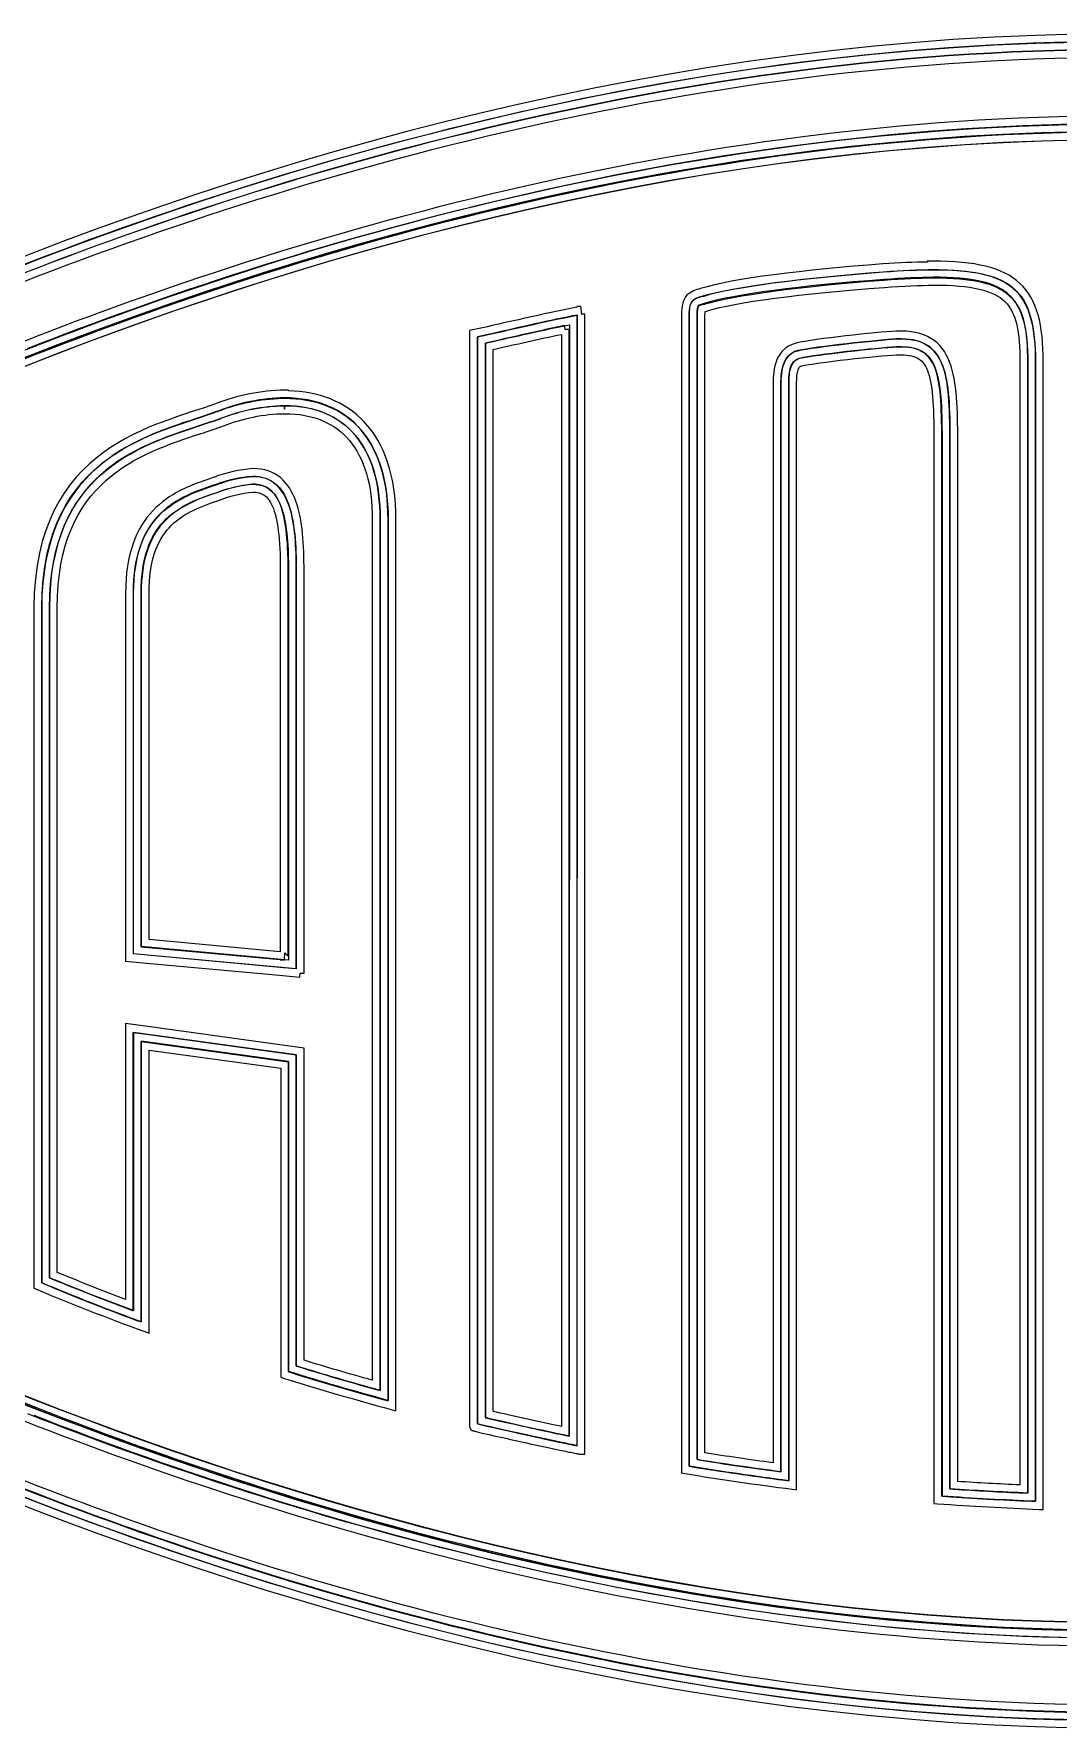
# Model space of a CAD drawing. Extents: x 0 to 134, y 0 to 57.
# Drawn here: x 30.4 to 65, y -0.1 to 57.1 of the extents above; entities that cross this region are included whole.
import ezdxf

# ---------------------------------------------------------------- set-up
doc = ezdxf.new("R2010")
doc.units = 0
doc.layers.get('0').update_dxf_attribs({"linetype": 'CONTINUOUS'})

msp = doc.modelspace()

# ---------------------------------------------------------------- linework, layer by layer
at = {"color": 7}
for points in [[(60.534291, 49.419061), (60.546171, 49.391673)], [(60.73534, 49.419061), (60.534291, 49.419061)], [(60.743063, 49.135874), (60.931682, 49.135874)], [(60.743063, 48.879042), (60.743063, 48.87129)], [(52.885655, 48.49767), (52.885126, 48.497141), (52.884597, 48.497141)], [(52.997283, 48.233604), (52.946639, 48.233604), (52.9296, 48.228952)], [(60.743028, 48.606718), (60.743063, 48.614459)], [(48.553108, 9.434938), (48.712273, 9.402381), (48.712273, 9.564645), (48.723124, 47.601084)], [(48.723124, 47.601084), (48.564993, 47.569562)], [(48.709688, 47.895123), (48.709688, 47.868768)], [(48.870431, 47.632604), (48.844581, 47.89512), (48.709688, 47.895123)], [(48.709688, 47.597467), (48.709688, 9.410134)], [(48.841996, 9.120251), (48.974288, 9.120251), (48.974288, 47.63054), (48.861117, 47.63054)], [(52.236574, 47.577301), (52.236574, 8.489775), (52.347162, 8.471175)], [(52.501157, 8.716106), (52.501157, 47.577313)], [(52.501202, 47.572145), (52.501202, 8.711467), (52.612306, 8.69337)], [(52.76569, 8.938329), (52.76569, 47.572145)], [(52.76578, 47.569044), (52.76578, 8.938845), (52.8774, 8.920747)], [(53.044307, 48.000025), (53.043778, 48.000025), (53.000886, 47.98659), (52.804515, 47.922511), (52.78954, 47.84603)], [(52.983765, 47.96902), (53.024072, 47.96902), (53.043201, 47.975222)], [(53.030313, 9.16622), (53.030313, 47.573696), (53.030313, 47.575257)], [(53.042722, 47.722018), (53.081481, 47.734419), (53.122303, 47.747339)], [(45.191556, 47.098273), (45.087688, 47.075018), (45.087688, 10.046271)], [(48.183107, 46.948928), (48.183107, 10.055056)], [(48.287493, 9.761003), (48.44769, 9.72638), (48.44769, 47.114292), (48.315398, 47.114292), (48.289043, 47.244)], [(48.458541, 47.275523), (48.447693, 9.729494)], [(59.671294, 47.058998), (59.474407, 47.058998), (59.470279, 47.058469)], [(45.65096, 46.928257), (45.352272, 46.860044), (45.352272, 10.14549), (45.454073, 10.121201)], [(45.352272, 10.147038), (45.352272, 46.862628)], [(45.719175, 46.671942), (45.616855, 46.648172), (45.616855, 10.353746), (45.71969, 10.32996)], [(45.616857, 10.355813), (45.616857, 46.649204), (45.709874, 46.670392)], [(45.881438, 10.565101), (45.881438, 46.436814)], [(56.109762, 46.65591), (56.108703, 46.65591), (56.107645, 46.655381)], [(56.174341, 46.399595), (56.172754, 46.399066), (56.171166, 46.399066)], [(59.671294, 46.794415), (59.487324, 46.794415), (59.483699, 46.793886)], [(59.4863, 46.794412), (59.671302, 46.794412)], [(59.663542, 46.524147), (59.495592, 46.524147), (59.491465, 46.524147)], [(59.499754, 46.529835), (59.67132, 46.529835)], [(56.227065, 46.137091), (56.226535, 46.136562), (56.225477, 46.136562)], [(59.499706, 46.259576), (59.501823, 46.259576), (59.663571, 46.259576)], [(63.666915, 46.008416), (63.666915, 8.082566)], [(63.793013, 7.810749), (63.931506, 7.804557), (63.931506, 46.008416)], [(63.931498, 45.984645), (63.931498, 7.807648)], [(64.058133, 7.535315), (64.196108, 7.530155), (64.196108, 7.667604), (64.196108, 45.984645)], [(64.187813, 46.018752), (64.187813, 7.529629)], [(64.314967, 7.257809), (64.452426, 7.252121), (64.452426, 46.018752)], [(55.332498, 45.239963), (55.332498, 8.828773)], [(55.447269, 8.544544), (55.597131, 8.524383), (55.597131, 45.241522), (55.597131, 45.242052)], [(55.597041, 45.239963), (55.597041, 8.526984)], [(55.712376, 8.24275), (55.86172, 8.22362), (55.86172, 45.241517), (55.86172, 45.242046)], [(38.745956, 44.788853), (38.84104, 44.788853)], [(38.837939, 44.804356), (38.83688, 44.804356), (38.835872, 44.804356)], [(38.973331, 45.066355), (38.838457, 45.063762)], [(38.973331, 45.042584), (38.973331, 45.066355)], [(55.861675, 45.193467), (55.861675, 8.22518)], [(55.97743, 7.940974), (56.126258, 7.922374), (56.126258, 45.193479)], [(36.598283, 44.355287), (36.599342, 44.355817), (36.6004, 44.355817)], [(36.683548, 44.10724), (36.686643, 44.108802)], [(36.689271, 44.111904), (36.6898, 44.112433), (36.690858, 44.112433)], [(38.835388, 44.534605), (38.835388, 44.416782), (38.833287, 44.534605)], [(38.835528, 44.270059), (38.835404, 44.270021)], [(35.914081, 43.845252), (35.915669, 43.845252)], [(35.918738, 43.845241), (35.919267, 43.84577), (35.920325, 43.84577)], [(35.997877, 43.594094), (35.998936, 43.594094), (35.999465, 43.594623)], [(36.77771, 43.86024), (36.779298, 43.860769), (36.780356, 43.861298)], [(60.76428, 43.174493), (60.76428, 7.457281), (60.886753, 7.448497)], [(61.028834, 7.705328), (61.028834, 43.174481)], [(61.03661, 43.180169), (61.03661, 7.703262), (61.159602, 7.694478)], [(61.301167, 7.951825), (61.301167, 43.180165)], [(61.301175, 43.180162), (61.301175, 7.948208), (61.425198, 7.940455)], [(61.56575, 8.197805), (61.56575, 43.180165)], [(37.772372, 42.415354), (37.768244, 42.414825)], [(37.777023, 42.415354), (37.772372, 42.415354)], [(36.451013, 42.117685), (36.457205, 42.120278), (36.338349, 42.080487)], [(36.522843, 41.87739), (36.409672, 41.839666)], [(36.421034, 41.829343), (36.421563, 41.829343), (36.544552, 41.870168), (36.547647, 41.871729)], [(37.763069, 41.886188), (37.756349, 41.885658)], [(37.762037, 42.150771), (37.75791, 42.150242)], [(37.766686, 42.150771), (37.762037, 42.150771)], [(37.769271, 41.886188), (37.763069, 41.886188)], [(36.492333, 41.588531), (36.492863, 41.588531), (36.615336, 41.629356), (36.618431, 41.630388)], [(36.577611, 41.326532), (36.581739, 41.328093), (36.585866, 41.329654)], [(41.801656, 40.698146), (41.801656, 11.619817)], [(41.89825, 11.31597), (42.066197, 11.269461), (42.066197, 40.698146)], [(42.06875, 40.703314), (42.066104, 11.27307)], [(42.163836, 10.969212), (42.330748, 10.923736), (42.330748, 11.096853), (42.333333, 40.703314)], [(42.335918, 40.687811), (42.335918, 10.934589)], [(42.433068, 10.630206), (42.600502, 10.584213), (42.600502, 40.687811)], [(33.469789, 38.203205), (33.469789, 25.779677), (34.068718, 25.72335), (38.781093, 25.289267), (39.357803, 25.236559), (39.370212, 25.368332), (39.49682, 25.368332), (39.49682, 38.959751)], [(33.731798, 38.213531), (33.731798, 26.030812), (39.234822, 25.522315), (39.234822, 38.959751)], [(39.232231, 38.959751), (39.232231, 25.514059), (38.805384, 25.552818), (34.09301, 25.986899), (33.734375, 26.02049), (33.734375, 38.203208)], [(38.970217, 38.959751), (38.970217, 25.812234), (33.99636, 26.272154), (33.99636, 38.213544)], [(33.998956, 38.203196), (33.998956, 26.260772), (38.69531, 25.82824), (38.69531, 25.815328), (38.841037, 25.815328), (38.851885, 26.055622), (38.959888, 25.94762), (38.959888, 38.959751)], [(38.69532, 38.959751), (38.69532, 26.09387), (34.263542, 26.502114), (34.263542, 38.203208)], [(30.376958, 37.713823), (30.376958, 14.728662), (30.45809, 14.694557)], [(30.638956, 37.713832), (30.638956, 14.905921), (30.719572, 14.871816)], [(30.641541, 14.90644), (30.641541, 37.713832)], [(30.900471, 37.713843), (30.900471, 15.080083), (30.982637, 15.045976)], [(30.90354, 15.083689), (30.90354, 37.713832)], [(31.165096, 15.258873), (31.165096, 37.713832)], [(39.499471, 12.293679), (39.499471, 22.837738), (38.930514, 22.916803), (34.218139, 23.567924), (33.467281, 23.670244), (33.467281, 14.35195)], [(33.553022, 14.034151), (33.731822, 13.966455), (33.731822, 23.366915), (34.181926, 23.305937), (38.894298, 22.654813), (39.234846, 22.607273), (39.234846, 12.097319), (39.328381, 12.068379)], [(39.234753, 12.100409), (39.234753, 22.607778), (33.734375, 23.366389), (33.734375, 13.970579)], [(33.82119, 13.65277), (33.998958, 13.58714), (33.998958, 23.063047), (38.97023, 22.376784), (38.97023, 11.904038), (39.063247, 11.875101)], [(38.975916, 11.915407), (38.975916, 22.388153), (34.001543, 23.072349), (34.001543, 13.589722)], [(34.088358, 13.271388), (34.266127, 13.206276), (34.266127, 22.768998), (38.711333, 22.157149), (38.711333, 11.719545), (38.803834, 11.690089)]]:
    msp.add_lwpolyline(points, dxfattribs=at)
for points in [[(60.742989, 48.855272)], [(60.743031, 49.135874)], [(60.743071, 48.879042)], [(60.743089, 49.119855)], [(48.709688, 47.597467)], [(48.183107, 46.948928)], [(48.458543, 47.275523)], [(38.746007, 44.788865)], [(38.838013, 44.539797)], [(37.7703, 41.885669)], [(37.781164, 42.150265)], [(37.774425, 41.620076)]]:
    msp.add_lwpolyline(points, close=True, dxfattribs=at)
for points in [[(67.008314, 57.099212), (36.837406, 57.095072), (10.511503, 39.989146), (10.511503, 39.989146)], [(10.655174, 39.766962), (10.655174, 39.766962), (36.940453, 56.833004), (67.013492, 56.835171)], [(67.005729, 56.835146), (51.472153, 56.835146), (36.98525, 52.196408), (27.56421, 48.31887)], [(67.005721, 56.570563), (51.511809, 56.570563), (37.054121, 51.939612), (27.651535, 48.062038)], [(27.664979, 48.073911), (37.066397, 51.943386), (51.524847, 56.570563), (67.005729, 56.570563)], [(27.75231, 47.817608), (37.135141, 51.687035), (51.564559, 56.305979), (67.005729, 56.305979)], [(67.005721, 54.321604), (52.449754, 54.321604), (38.884048, 50.188759), (30.066374, 46.721551)], [(30.163544, 46.475093), (38.961817, 49.934638), (52.499863, 54.057021), (67.005729, 54.057021)], [(67.005729, 54.057021), (53.12432, 54.057021), (40.032292, 50.303162), (30.378508, 46.531899)], [(67.005721, 53.797605), (38.986346, 53.797605), (14.519519, 38.672947), (14.519519, 38.672947)], [(67.005729, 53.792438), (38.97843, 53.792438), (14.519527, 38.667779), (14.519527, 38.667779)], [(14.658483, 38.442459), (14.658537, 38.44247), (39.073653, 53.527854), (67.005729, 53.527854)], [(14.658547, 38.447662), (14.658547, 38.447662), (39.081615, 53.533047), (67.00574, 53.533047)], [(30.475142, 46.285919), (40.10882, 50.049327), (53.172035, 53.792438), (67.005729, 53.792438)], [(59.03205, 49.326044), (56.382335, 49.127315), (53.96906, 48.833335), (52.885655, 48.49767)], [(60.546171, 49.391673), (60.087674, 49.386307), (59.602793, 49.368321), (59.03205, 49.326044)], [(63.664359, 48.671303), (63.077077, 49.218134), (62.143807, 49.419061), (60.73534, 49.419061)], [(52.963659, 48.244972), (53.981046, 48.560183), (56.409709, 48.86383), (59.051661, 49.061977)], [(59.053243, 49.048024), (56.222032, 48.834894), (53.988004, 48.537941), (52.997283, 48.233604)], [(53.043201, 47.975222), (53.957622, 48.261299), (56.229755, 48.570473), (59.072288, 48.784475)], [(59.071846, 48.79946), (56.244419, 48.595419), (54.005747, 48.298592), (53.044307, 48.000025)], [(59.051661, 49.061977), (59.692572, 49.109452), (60.247633, 49.135874), (60.743031, 49.135874)], [(60.743063, 49.119855), (60.265024, 49.119855), (59.711561, 49.095807), (59.053243, 49.048024)], [(60.743063, 48.87129), (60.272885, 48.87129), (59.724883, 48.847242), (59.071846, 48.79946)], [(59.072288, 48.784475), (59.726303, 48.831944), (60.273819, 48.855272), (60.742989, 48.855272)], [(60.743063, 48.855271), (62.036545, 48.855271), (62.830818, 48.689851), (63.292778, 48.271844)], [(63.343946, 48.242906), (62.864227, 48.712101), (62.061627, 48.879042), (60.743071, 48.879042)], [(63.47057, 48.468215), (62.924468, 48.962359), (62.058397, 49.119855), (60.743089, 49.119855)], [(60.931682, 49.135874), (62.178417, 49.113491), (63.006327, 48.922748), (63.484498, 48.477516)], [(64.452426, 46.018752), (64.452426, 47.261982), (64.251644, 48.124472), (63.664359, 48.671303)], [(52.423642, 48.267698), (52.294261, 48.128601), (52.236574, 47.916354), (52.236574, 47.577301)], [(52.884597, 48.497141), (52.719941, 48.445282), (52.553023, 48.406795), (52.423642, 48.267698)], [(52.501157, 47.577313), (52.501157, 47.886489), (52.553002, 48.018097), (52.617428, 48.087359)], [(52.745632, 48.170558), (52.688427, 48.146034), (52.629959, 48.107995), (52.589052, 48.050669)], [(52.617428, 48.087359), (52.681775, 48.156537), (52.792654, 48.191114), (52.963659, 48.244972)], [(52.9296, 48.228952), (52.861464, 48.210431), (52.802835, 48.195082), (52.745632, 48.170558)], [(53.122303, 47.747339), (54.018241, 48.025564), (56.272152, 48.331987), (59.090933, 48.535404)], [(59.090933, 48.535404), (59.739646, 48.582871), (60.28187, 48.606718), (60.743028, 48.606718)], [(60.743063, 48.614459), (62.03859, 48.614459), (62.764207, 48.43984), (63.158936, 48.05377)], [(63.292778, 48.271844), (63.754738, 47.853837), (63.931498, 47.150051), (63.931498, 45.984645)], [(63.931506, 46.008416), (63.931506, 47.045801), (63.823665, 47.77371), (63.343946, 48.242906)], [(64.196108, 45.984645), (64.196108, 47.176677), (64.016673, 47.97407), (63.47057, 48.468215)], [(63.484498, 48.477516), (63.991927, 48.00504), (64.187813, 47.233501), (64.187813, 46.018752)], [(48.709688, 47.868768), (47.55134, 47.638636), (46.354902, 47.354516), (45.191556, 47.098273)], [(45.352272, 46.862628), (46.468898, 47.109805), (47.608003, 47.377241), (48.709688, 47.597467)], [(48.564993, 47.569562), (47.596668, 47.375896), (46.608643, 47.147836), (45.65096, 46.928257)], [(48.861117, 47.63054), (48.86416, 47.631148), (48.867388, 47.632022), (48.870431, 47.632604)], [(52.589052, 48.050669), (52.507235, 47.936015), (52.501202, 47.797593), (52.501202, 47.572145)], [(52.78954, 47.84603), (52.77168, 47.754745), (52.763584, 47.662036), (52.76578, 47.569044)], [(52.76569, 47.572145), (52.76569, 47.785905), (52.789026, 47.875066), (52.804446, 47.896673)], [(52.804446, 47.896673), (52.812146, 47.907476), (52.819554, 47.914665), (52.849923, 47.927679)], [(52.849923, 47.927679), (52.87722, 47.939382), (52.925678, 47.953061), (52.983765, 47.96902)], [(53.030313, 47.575257), (53.029255, 47.624495), (53.036769, 47.67319), (53.042722, 47.722018)], [(63.158936, 48.05377), (63.553665, 47.667699), (63.666915, 47.026845), (63.666915, 46.008416)], [(45.709874, 46.670392), (46.615675, 46.878076), (47.545606, 47.089929), (48.458543, 47.275523)], [(48.289043, 47.244), (47.437572, 47.068932), (46.56586, 46.867738), (45.719175, 46.671942)], [(45.881438, 46.436814), (46.643271, 46.612941), (47.420051, 46.789654), (48.183107, 46.948928)], [(59.470279, 47.058469), (58.83433, 47.020583), (56.731411, 46.799367), (56.109762, 46.65591)], [(60.769934, 46.740671), (60.495648, 46.948468), (60.132516, 47.058998), (59.671294, 47.058998)], [(30.378508, 46.531899), (25.551615, 44.646267), (21.584135, 42.756191), (18.807637, 41.327565)], [(56.107645, 46.655381), (55.722295, 46.560548), (55.514499, 46.274316), (55.421382, 45.988754)], [(56.171166, 46.399066), (55.882741, 46.328561), (55.726333, 46.098013), (55.65957, 45.869382)], [(55.67258, 45.90661), (55.748063, 46.138095), (55.878809, 46.326048), (56.170224, 46.398053)], [(56.170224, 46.398053), (56.718856, 46.524498), (58.878893, 46.758226), (59.4863, 46.794412)], [(59.483699, 46.793886), (58.855488, 46.755977), (56.780279, 46.534248), (56.174341, 46.399595)], [(57.816631, 46.365501), (57.152807, 46.290564), (56.513743, 46.207327), (56.227065, 46.137091)], [(56.234319, 46.141745), (56.773495, 46.261179), (58.900777, 46.49369), (59.499754, 46.529835)], [(59.491465, 46.524147), (59.157367, 46.503941), (58.480455, 46.440438), (57.816631, 46.365501)], [(60.39993, 46.340179), (60.203427, 46.471666), (59.957727, 46.524147), (59.663542, 46.524147)], [(60.584932, 46.547402), (60.350157, 46.714543), (60.046896, 46.794415), (59.671294, 46.794415)], [(59.671302, 46.794412), (60.09114, 46.794412), (60.38895, 46.697492), (60.610261, 46.529828)], [(59.67132, 46.529835), (60.010093, 46.529835), (60.25152, 46.460032), (60.431479, 46.331915)], [(61.081544, 45.821348), (60.977732, 46.131201), (60.819707, 46.38026), (60.584932, 46.547402)], [(60.610261, 46.529828), (60.831574, 46.362165), (60.983217, 46.117411), (61.087751, 45.797056)], [(61.338891, 45.879225), (61.22316, 46.233889), (61.04422, 46.532875), (60.769934, 46.740671)], [(18.929077, 41.092438), (21.698825, 42.51759), (25.658303, 44.404215), (30.475142, 46.285919)], [(55.421382, 45.988754), (55.328264, 45.703194), (55.33117, 45.408783), (55.332498, 45.239963)], [(55.65957, 45.869382), (55.592808, 45.640751), (55.595713, 45.400711), (55.597041, 45.239963)], [(55.597131, 45.242052), (55.595808, 45.409253), (55.597025, 45.674911), (55.67258, 45.90661)], [(55.86172, 45.242046), (55.860397, 45.401445), (55.861757, 45.618142), (55.913396, 45.794984)], [(55.988283, 45.963962), (55.936282, 45.885285), (55.908739, 45.796712), (55.891131, 45.706614)], [(55.913396, 45.794984), (55.96496, 45.971571), (56.046545, 46.095145), (56.23379, 46.141216)], [(56.225477, 46.136562), (56.122327, 46.110288), (56.040282, 46.04264), (55.988283, 45.963962)], [(56.150547, 45.655983), (56.164041, 45.724965), (56.185035, 45.782079), (56.208941, 45.818247)], [(56.208941, 45.818247), (56.232674, 45.854161), (56.253996, 45.870266), (56.290588, 45.879742)], [(56.23379, 46.141216), (56.234055, 46.141283), (56.234036, 46.141666), (56.234319, 46.141745)], [(56.290588, 45.879742), (56.290848, 45.879809), (56.290845, 45.880192), (56.291118, 45.880271)], [(56.291118, 45.880271), (56.534196, 45.93968), (57.186319, 46.028004), (57.846061, 46.10248)], [(57.846061, 46.10248), (58.503402, 46.176686), (59.175838, 46.23978), (59.499706, 46.259576)], [(59.663571, 46.259576), (59.926334, 46.259576), (60.113579, 46.213129), (60.252681, 46.12005)], [(60.252681, 46.12005), (60.391786, 46.026972), (60.494145, 45.882424), (60.57256, 45.649794)], [(60.82316, 45.734531), (60.732572, 46.003287), (60.596433, 46.208693), (60.39993, 46.340179)], [(60.431479, 46.331915), (60.611441, 46.203798), (60.738441, 46.011664), (60.830423, 45.737119)], [(61.301167, 43.180165), (61.301167, 44.325814), (61.289155, 45.201641), (61.081544, 45.821348)], [(61.087751, 45.797056), (61.296823, 45.156347), (61.301175, 44.226589), (61.301175, 43.180162)], [(61.56575, 43.180165), (61.56575, 44.226592), (61.570354, 45.169898), (61.338891, 45.879225)], [(55.891131, 45.706614), (55.855915, 45.526416), (55.861675, 45.333892), (55.861675, 45.193467)], [(56.126258, 45.193479), (56.126258, 45.338804), (56.123586, 45.518019), (56.150547, 45.655983)], [(60.57256, 45.649794), (60.729384, 45.184535), (60.76428, 44.384119), (60.76428, 43.174493)], [(61.028834, 43.174481), (61.028834, 44.388439), (61.004334, 45.19702), (60.82316, 45.734531)], [(60.830423, 45.737119), (61.014385, 45.188029), (61.03661, 44.323166), (61.03661, 43.180169)], [(38.838457, 45.063762), (38.039011, 45.049972), (37.248275, 44.893732), (36.503716, 44.602292)], [(38.835872, 44.804356), (38.068337, 44.791211), (37.309449, 44.640653), (36.595182, 44.359421)], [(36.6004, 44.355817), (37.285208, 44.623869), (38.01147, 44.765034), (38.746007, 44.788865)], [(41.421243, 43.718117), (40.821282, 44.426315), (39.935478, 44.804356), (38.837939, 44.804356)], [(38.84104, 44.788853), (39.853137, 44.788853), (40.718552, 44.473781), (41.337529, 43.811135)], [(41.531315, 43.992002), (40.88525, 44.683649), (39.985312, 45.014845), (38.973331, 45.042584)], [(35.835021, 44.096389), (34.81922, 43.764403), (33.52246, 43.34312), (32.474503, 42.41277)], [(36.503716, 44.602292), (35.544001, 44.243635), (34.014423, 43.900669), (32.720484, 42.956397)], [(32.876546, 42.742983), (34.115256, 43.64695), (35.605268, 43.983916), (36.598283, 44.355287)], [(36.595182, 44.359421), (36.364714, 44.271377), (36.101102, 44.186856), (35.835021, 44.096389)], [(36.686643, 44.108802), (36.444163, 44.020153), (36.180162, 43.935719), (35.914081, 43.845252)], [(35.920325, 43.84577), (36.183411, 43.93522), (36.44878, 44.020031), (36.689271, 44.111904)], [(38.833287, 44.534605), (38.097187, 44.520921), (37.368943, 44.376069), (36.683548, 44.10724)], [(36.690858, 44.112433), (37.375298, 44.382124), (38.102482, 44.526892), (38.838013, 44.539797)], [(36.780356, 43.861298), (37.435711, 44.118344), (38.131708, 44.25667), (38.835528, 44.270059)], [(41.235241, 43.527948), (40.683963, 44.187952), (39.863392, 44.534605), (38.835388, 44.534605)], [(38.835404, 44.270021), (38.835669, 44.270021), (38.835933, 44.270021), (38.836462, 44.270021)], [(38.836462, 44.270021), (39.805494, 44.269775), (40.533934, 43.954982), (41.032195, 43.358449)], [(38.837989, 44.539772), (39.87564, 44.539772), (40.671573, 44.193537), (41.219239, 43.547068)], [(35.915669, 43.845252), (34.877192, 43.505266), (33.625605, 43.099255), (32.628014, 42.208659)], [(32.650202, 42.21485), (33.646994, 43.099776), (34.902749, 43.513193), (35.918738, 43.845241)], [(32.804275, 42.011244), (33.749387, 42.854992), (34.959375, 43.2541), (35.997877, 43.594094)], [(35.999465, 43.594623), (36.262551, 43.684072), (36.528068, 43.768972), (36.77771, 43.86024)], [(41.219239, 43.547068), (41.766858, 42.900599), (42.06875, 41.941238), (42.06875, 40.703314)], [(42.066197, 40.698146), (42.066197, 41.909154), (41.786519, 42.867943), (41.235241, 43.527948)], [(41.337529, 43.811135), (41.956506, 43.148488), (42.335918, 42.127632), (42.335918, 40.687811)], [(42.333333, 40.703314), (42.333333, 41.984223), (42.021207, 43.009919), (41.421243, 43.718117)], [(42.600502, 40.687811), (42.600502, 42.174281), (42.206151, 43.269555), (41.531315, 43.992002)], [(32.720484, 42.956397), (31.425809, 42.011588), (30.376958, 40.449911), (30.376958, 37.713823)], [(41.032195, 43.358449), (41.530651, 42.761683), (41.801656, 41.868389), (41.801656, 40.698146)], [(32.474503, 42.41277), (31.426065, 41.481993), (30.638956, 40.037321), (30.638956, 37.713832)], [(30.641541, 37.713832), (30.641541, 40.383181), (31.637838, 41.839016), (32.876546, 42.742983)], [(37.768244, 42.414825), (37.316669, 42.383271), (36.872376, 42.28313), (36.451013, 42.117685)], [(38.697903, 42.108913), (38.459918, 42.305092), (38.15084, 42.415354), (37.777023, 42.415354)], [(32.628014, 42.208659), (31.630424, 41.318063), (30.900471, 39.939774), (30.900471, 37.713843)], [(30.90354, 37.713832), (30.90354, 39.978219), (31.653414, 41.329924), (32.650202, 42.21485)], [(31.165096, 37.713832), (31.165096, 39.882631), (31.859159, 41.167496), (32.804275, 42.011244)], [(36.338349, 42.080487), (35.656351, 41.858881), (34.937962, 41.570278), (34.388078, 40.989598)], [(36.409672, 41.839666), (35.742261, 41.623367), (35.071021, 41.351941), (34.564823, 40.809238)], [(34.580319, 40.8077), (35.081207, 41.336644), (35.751326, 41.611787), (36.421034, 41.829343)], [(37.756349, 41.885658), (37.321233, 41.843737), (36.894659, 41.739042), (36.489243, 41.5756)], [(37.75791, 42.150242), (37.334844, 42.122124), (36.918289, 42.03036), (36.522843, 41.87739)], [(36.547647, 41.871729), (36.942329, 42.026698), (37.358238, 42.120175), (37.781164, 42.150265)], [(36.618431, 41.630388), (36.987282, 41.773069), (37.37574, 41.858912), (37.7703, 41.885669)], [(38.559412, 41.862416), (38.355855, 42.045853), (38.087935, 42.150771), (37.766686, 42.150771)], [(38.294297, 41.73891), (38.138042, 41.844515), (37.957294, 41.886188), (37.769271, 41.886188)], [(37.770292, 41.885671), (38.034288, 41.884851), (38.226357, 41.806901), (38.382657, 41.666046)], [(37.781156, 42.150254), (38.102138, 42.149407), (38.339951, 42.06099), (38.529432, 41.904791)], [(38.529432, 41.904791), (38.719831, 41.747834), (38.863357, 41.516571), (38.969199, 41.224212)], [(39.000729, 41.127061), (38.902442, 41.424177), (38.762961, 41.678979), (38.559412, 41.862416)], [(39.218283, 41.314646), (39.101543, 41.637113), (38.93588, 41.912734), (38.697903, 42.108913)], [(36.489243, 41.5756), (35.832883, 41.360887), (35.208964, 41.101792), (34.747229, 40.596848)], [(34.758588, 40.6289), (35.215198, 41.118438), (35.837185, 41.376264), (36.492333, 41.588531)], [(34.942052, 40.41806), (35.355231, 40.869904), (35.931957, 41.115679), (36.577611, 41.326532)], [(36.585866, 41.329654), (36.965951, 41.48314), (37.366511, 41.580002), (37.774425, 41.620076)], [(37.774446, 41.620054), (37.9222, 41.619234), (38.0423, 41.590234), (38.146516, 41.519801)], [(38.146516, 41.519801), (38.252194, 41.448384), (38.347851, 41.331353), (38.430737, 41.137396)], [(38.674117, 41.241266), (38.577086, 41.468327), (38.450557, 41.633305), (38.294297, 41.73891)], [(38.382657, 41.666046), (38.539767, 41.524459), (38.660652, 41.312623), (38.74956, 41.043862)], [(38.959888, 38.959751), (38.959888, 40.077247), (38.868181, 40.787142), (38.674117, 41.241266)], [(38.969199, 41.224212), (39.180878, 40.639495), (39.232231, 39.818686), (39.232231, 38.959751)], [(39.49682, 38.959751), (39.49682, 39.828545), (39.451764, 40.669712), (39.218283, 41.314646)], [(34.388078, 40.989598), (33.837912, 40.408615), (33.469789, 39.539498), (33.469789, 38.203205)], [(34.564823, 40.809238), (34.058349, 40.26624), (33.731798, 39.45742), (33.731798, 38.213531)], [(33.734375, 38.203208), (33.734375, 39.491581), (34.079429, 40.278756), (34.580319, 40.8077)], [(38.430737, 41.137396), (38.596507, 40.749483), (38.69532, 40.06211), (38.69532, 38.959751)], [(38.74956, 41.043862), (38.927373, 40.506339), (38.970217, 39.750348), (38.970217, 38.959751)], [(39.234822, 38.959751), (39.234822, 39.7593), (39.197301, 40.532828), (39.000729, 41.127061)], [(33.99636, 38.213544), (33.99636, 39.411759), (34.301978, 40.139362), (34.758588, 40.6289)], [(34.747229, 40.596848), (34.283975, 40.090238), (33.998956, 39.344067), (33.998956, 38.203196)], [(34.263542, 38.203208), (34.263542, 39.300712), (34.528876, 39.966217), (34.942052, 40.41806)], [(66.995326, 3.420747), (39.071259, 3.420747), (14.658468, 18.524735), (14.658468, 18.524735)], [(67.010852, 3.434208), (39.086729, 3.434208), (14.663659, 18.519593), (14.663659, 18.519593)], [(14.521609, 18.298441), (14.528034, 18.294473), (38.979654, 3.156213), (66.99541, 3.156213)], [(30.470935, 10.681261), (20.838988, 14.444451), (14.628734, 18.232787), (14.523661, 18.297446)], [(14.526775, 18.293273), (14.532572, 18.289701), (38.994852, 3.169647), (67.010909, 3.169647)], [(67.008306, 0.132095), (36.946128, 0.132095), (10.655156, 17.200305), (10.655156, 17.200305)], [(10.511492, 16.978701), (10.511492, 16.978701), (36.84602, -0.1324), (67.008303, -0.1324)], [(34.001543, 13.589722), (32.862377, 14.010301), (31.741147, 14.447957), (30.641541, 14.90644)], [(33.734375, 13.970579), (32.769143, 14.328002), (31.824123, 14.697498), (30.90354, 15.083689)], [(30.982637, 15.045976), (31.81998, 14.701499), (32.681333, 14.362692), (33.553022, 14.034151)], [(33.467281, 14.35195), (32.687715, 14.647593), (31.916457, 14.95063), (31.165096, 15.258873)], [(30.45809, 14.694557), (31.64527, 14.19813), (32.855358, 13.723605), (34.088358, 13.271388)], [(30.719572, 14.871816), (31.727026, 14.447626), (32.761095, 14.042356), (33.82119, 13.65277)], [(42.066104, 11.27307), (41.07557, 11.544795), (40.13295, 11.822065), (39.234753, 12.100409)], [(39.328381, 12.068379), (40.139488, 11.816567), (41.000175, 11.564996), (41.89825, 11.31597)], [(41.801656, 11.619817), (41.001334, 11.843255), (40.228742, 12.068286), (39.499471, 12.293679)], [(38.803834, 11.690089), (39.962373, 11.324234), (41.188532, 10.971791), (42.433068, 10.630206)], [(42.335918, 10.934589), (41.184338, 11.252039), (40.050236, 11.577791), (38.975916, 11.915407)], [(39.063247, 11.875101), (40.043367, 11.570467), (41.071919, 11.266043), (42.163836, 10.969212)], [(67.013484, 2.902521), (52.507618, 2.902521), (38.969601, 7.024434), (30.171287, 10.481387)], [(30.374901, 10.434868), (40.027038, 6.663931), (53.11905, 2.910261), (67.005741, 2.910261)], [(67.005655, 3.174741), (53.166658, 3.174741), (40.102954, 6.918185), (30.470935, 10.681261)], [(48.447693, 9.729494), (47.698906, 9.887154), (46.21561, 10.215316), (45.616857, 10.355813)], [(45.71969, 10.32996), (46.332211, 10.189427), (47.551208, 9.919914), (48.287493, 9.761003)], [(48.183107, 10.055056), (47.473087, 10.209022), (46.471075, 10.430521), (45.881438, 10.565101)], [(30.074635, 10.235368), (38.892279, 6.770821), (52.457496, 2.6379), (67.013466, 2.6379)], [(45.087688, 10.046271), (45.087688, 10.046187), (45.126854, 9.951807), (45.12696, 9.951701)], [(45.12696, 9.951701), (45.127069, 9.951598), (45.146725, 9.935403), (45.152281, 9.932069)], [(45.152281, 9.932069), (45.163393, 9.925375), (45.168209, 9.923973), (45.172442, 9.922253)], [(45.172442, 9.922253), (45.180856, 9.918814), (45.185354, 9.917676), (45.19054, 9.916062)], [(45.19054, 9.916062), (45.200885, 9.912834), (45.211812, 9.909395), (45.225679, 9.905717)], [(45.225679, 9.905717), (45.253405, 9.898388), (45.29169, 9.888995), (45.3404, 9.877293)], [(45.3404, 9.877293), (45.437819, 9.853904), (45.575895, 9.822042), (45.741926, 9.784276)], [(45.402397, 10.134629), (45.380463, 10.139894), (45.369525, 10.142752), (45.352272, 10.147038)], [(45.800822, 10.042128), (45.635339, 10.079768), (45.497824, 10.111719), (45.402397, 10.134629)], [(45.454073, 10.121201), (46.037479, 9.982676), (47.835743, 9.583724), (48.553108, 9.434938)], [(45.741926, 9.784276), (46.073991, 9.708745), (46.517504, 9.61041), (46.964073, 9.512459)], [(47.020903, 9.770827), (46.574834, 9.868667), (46.131787, 9.966846), (45.800822, 10.042128)], [(48.260103, 9.503143), (47.916232, 9.575789), (47.46697, 9.672987), (47.020903, 9.770827)], [(46.964073, 9.512459), (47.410645, 9.414507), (47.860387, 9.317133), (48.205342, 9.244259)], [(48.205342, 9.244259), (48.377819, 9.20782), (48.524157, 9.177237), (48.631155, 9.15589)], [(48.682817, 9.415293), (48.577622, 9.436275), (48.432037, 9.466821), (48.260103, 9.503143)], [(48.709688, 9.410134), (48.699343, 9.41225), (48.694131, 9.413044), (48.682817, 9.415293)], [(55.332498, 8.828773), (54.520261, 8.938268), (53.75733, 9.050332), (53.030313, 9.16622)], [(27.564211, 8.66181), (36.985386, 4.770975), (51.472154, 0.132099), (67.00573, 0.132099)], [(67.005695, 0.39669), (51.524813, 0.39669), (37.066225, 5.023628), (27.664944, 8.906248)], [(27.675325, 8.89231), (37.067411, 5.012047), (51.511857, 0.386368), (67.005741, 0.386368)], [(67.005679, 0.650939), (51.564479, 0.650939), (37.148196, 5.264695), (27.776032, 9.136727)], [(48.631155, 9.15589), (48.684656, 9.145228), (48.727958, 9.137026), (48.760864, 9.131099)], [(48.760864, 9.131099), (48.777321, 9.128136), (48.790958, 9.125648), (48.802721, 9.123876)], [(48.802721, 9.123876), (48.814495, 9.122024), (48.818146, 9.120251), (48.841996, 9.120251)], [(55.861675, 8.22518), (54.727933, 8.3692), (53.607473, 8.532623), (52.501157, 8.716106)], [(52.612306, 8.69337), (53.574241, 8.537019), (54.591953, 8.388432), (55.712376, 8.24275)], [(55.597041, 8.526984), (54.582303, 8.660342), (53.64757, 8.79611), (52.76569, 8.938329)], [(52.8774, 8.920747), (53.685607, 8.790903), (54.533379, 8.666395), (55.447269, 8.544544)], [(52.347162, 8.471175), (53.541366, 8.271552), (54.751536, 8.094655), (55.97743, 7.940974)], [(63.666915, 8.082566), (62.962078, 8.114194), (62.258318, 8.153643), (61.56575, 8.197805)], [(60.886753, 7.448497), (62.031573, 7.363695), (63.176047, 7.302836), (64.314967, 7.257809)], [(64.187813, 7.529629), (63.137359, 7.572333), (62.083265, 7.628787), (61.028834, 7.705328)], [(61.159602, 7.694478), (62.092443, 7.628226), (63.064697, 7.575053), (64.058133, 7.535315)], [(63.931498, 7.807648), (63.031719, 7.844856), (62.15027, 7.892756), (61.301167, 7.951825)], [(61.425198, 7.940455), (62.203785, 7.89014), (62.998091, 7.845195), (63.793013, 7.810749)]]:
    msp.add_open_spline(points, degree=3, dxfattribs=at)

doc.saveas('drawing.dxf')
